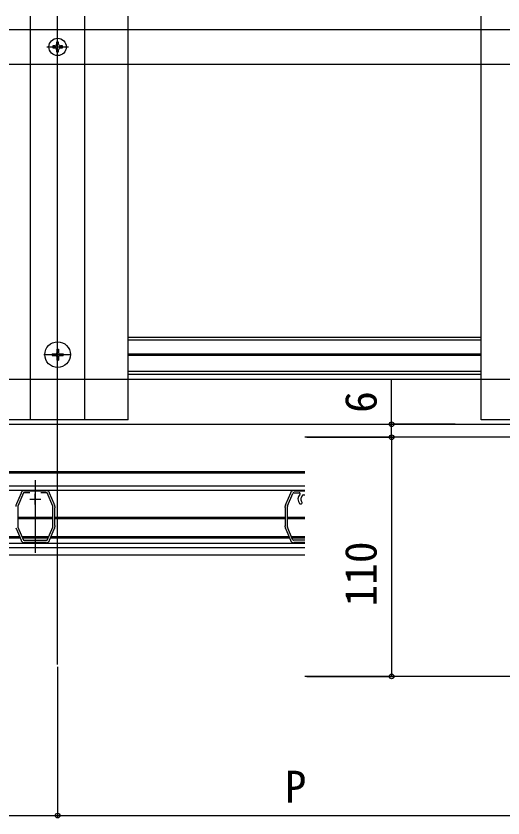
# Model space of a CAD drawing. Units: millimetres, scale not verified. Extents: x -875 to 875, y -1304 to 1296.
# Drawn here: x 222 to 446.1, y -953.6 to -584.8 of the extents above; entities that cross this region are included whole.
import ezdxf
from ezdxf.enums import TextEntityAlignment as Align

# ---------------------------------------------------------------- set-up
doc = ezdxf.new("R2010")
doc.units = ezdxf.units.MM
doc.header["$LTSCALE"] = 8
for name, color, linetype in [('0-0_0', 7, 'Continuous'), ('0-3_YKK_11', 7, 'Continuous'), ('0-4_YKK_12', 2, 'Continuous'), ('0-5_YKK_13', 4, 'Continuous'), ('0-6_YKK_D', 6, 'Continuous')]:
    doc.layers.add(name, color=color, linetype=linetype)
doc.styles.add('ＭＳ ゴシック', font='')
doc.styles.get('ＭＳ ゴシック').set_extended_font_data('MS Gothic')

msp = doc.modelspace()

# ---------------------------------------------------------------- linework, layer by layer
at = {"layer": '0-0_0'}
for p, q in [((349.902, -803.116), (354.845, -803.116)), ((346.357, -809.035), (348.436, -804.091)), ((346.884, -810.105), (349.314, -804.322)), ((349.775, -804.016), (352.255, -804.016)), ((354.195, -805.016), (354.845, -805.016)), ((345.845, -810.816), (345.845, -810.298)), ((345.945, -818.952), (345.945, -811.081)), ((345.962, -809.717), (346.162, -809.24)), ((346.845, -819.734), (346.845, -810.298)), ((352.7, -809.116), (353.295, -809.116)), ((353.695, -808.716), (353.695, -808.577)), ((345.845, -819.734), (345.845, -819.216)), ((346.162, -820.792), (345.962, -820.315)), ((348.436, -825.941), (346.357, -820.997)), ((349.272, -825.61), (346.884, -819.927)), ((354.845, -825.916), (349.733, -825.916)), ((354.845, -826.916), (349.902, -826.916))]:
    msp.add_line(p, q, dxfattribs=at)
for centre, radius, start, end in [((348.633, -803.895), 0.2, 151.44339, 197.33738), ((349.775, -804.516), 1.5, 95.73918, 151.4435), ((349.645, -803.223), 0.2, 50.01265, 95.74432), ((349.902, -802.916), 0.2, 230.00134, 270), ((348.251, -804.014), 0.2, 337.18932, 17.33133), ((349.775, -804.516), 0.5, 90, 157.17737), ((354.845, -807.016), 3.1, 136.01913, 220.0021), ((352.254, -804.516), 0.5, 316.05405, 89.88694), ((354.845, -807.016), 1.8, 133.67934, 225.21018), ((353.395, -805.497), 0.3, 313.60615, 358.62113), ((354.195, -805.516), 0.5, 90, 178.62417), ((347.345, -810.298), 1.5, 157.21229, 180), ((346.045, -810.816), 0.2, 180, 221.40882), ((345.745, -811.081), 0.2, 359.99852, 41.40445), ((346.347, -809.318), 0.2, 115.81295, 157.21304), ((346.173, -808.958), 0.2, 295.82023, 337.19116), ((347.345, -810.299), 0.5, 157.17805, 179.88635), ((352.7, -808.816), 0.3, 220.00092, 270), ((353.295, -808.716), 0.4, 270, 0), ((353.295, -808.577), 0.4, 359.9608, 45.16315), ((346.045, -819.216), 0.2, 138.58308, 179.99518), ((347.345, -819.734), 1.5, 180, 202.78771), ((345.745, -818.952), 0.2, 318.59407, 360), ((346.347, -820.715), 0.2, 202.77789, 244.17787), ((346.173, -821.075), 0.2, 22.80383, 64.17688), ((347.345, -819.734), 0.5, 180, 202.7185), ((348.251, -826.019), 0.2, 342.68483, 22.80312), ((349.733, -825.416), 0.5, 202.82263, 270), ((348.633, -826.138), 0.2, 162.68548, 208.5605), ((349.775, -825.516), 1.5, 208.55565, 264.26079), ((349.645, -826.81), 0.2, 264.25799, 309.97444), ((349.902, -827.116), 0.2, 89.9996, 129.97643)]:
    msp.add_arc(centre, radius, start, end, dxfattribs=at)
at = {"layer": '0-3_YKK_11'}
for p, q in [((228.345, -807.016), (233.345, -807.016)), ((230.845, -809.516), (230.845, -804.516))]:
    msp.add_line(p, q, dxfattribs=at)
for points in [[(221.962, -809.717), (222.163, -809.24), (222.26, -809.138), (222.357, -809.035), (224.436, -804.091), (224.442, -803.954), (224.458, -803.799)], [(225.625, -803.024), (225.774, -803.069), (225.902, -803.116), (235.788, -803.116), (235.917, -803.069), (236.065, -803.024)], [(237.233, -803.799), (237.248, -803.954), (237.255, -804.091), (239.333, -809.035), (239.431, -809.138), (239.528, -809.24), (239.728, -809.717)], [(228.255, -804.016), (225.443, -804.016), (222.845, -810.198), (222.845, -819.834), (225.401, -825.916), (236.29, -825.916), (238.845, -819.835), (238.845, -810.198), (236.247, -804.016), (233.435, -804.016)], [(239.845, -810.298), (239.845, -810.816), (239.795, -810.948), (239.745, -811.081), (239.745, -818.952), (239.795, -819.084), (239.845, -819.216), (239.845, -819.734)], [(224.458, -826.233), (224.442, -826.078), (224.436, -825.941), (222.357, -820.997), (222.26, -820.895), (222.163, -820.792), (221.962, -820.315)], [(239.728, -820.315), (239.528, -820.792), (239.431, -820.895), (239.333, -820.997), (237.255, -825.941), (237.248, -826.078), (237.233, -826.233)], [(235.788, -826.916), (225.902, -826.916), (225.774, -826.963), (225.625, -827.009)], [(236.065, -827.009), (235.917, -826.963), (235.788, -826.916)]]:
    msp.add_lwpolyline(points, dxfattribs=at)
for centre, start, end in [((225.775, -804.516), 95.73914, 151.44347), ((235.915, -804.516), 28.55592, 84.26083), ((223.345, -810.298), 157.21234, 180.00008), ((238.345, -810.298), 360, 22.78773), ((238.345, -819.734), 337.21255, 0.00006), ((225.775, -825.516), 208.55565, 264.26079), ((235.915, -825.516), 275.73925, 331.44438)]:
    msp.add_arc(centre, 1.5, start, end, dxfattribs=at)
at = {"layer": '0-4_YKK_12'}
for p, q in [((228.595, -770.516), (228.595, -584.814)), ((241.095, -883.016), (241.095, -584.819)), ((253.595, -770.516), (253.595, -584.824)), ((273.595, -770.516), (273.595, -584.833)), ((436.095, -770.516), (436.095, -584.901)), ((273.595, -732.516), (436.095, -732.516)), ((273.595, -733.716), (436.095, -733.716)), ((241.095, -746.816), (241.095, -734.216)), ((234.795, -740.516), (247.395, -740.516)), ((273.595, -740.216), (436.095, -740.216)), ((273.595, -740.816), (436.095, -740.816)), ((273.595, -748.116), (436.095, -748.116)), ((273.595, -749.516), (436.095, -749.516)), ((273.595, -770.516), (208.595, -770.516)), ((501.095, -770.516), (436.095, -770.516)), ((43.595, -772.516), (666.095, -772.516)), ((667.095, -778.516), (354.845, -778.516)), ((43.595, -794.216), (354.845, -794.216)), ((43.595, -794.816), (354.845, -794.816)), ((230.845, -798.316), (230.845, -831.716)), ((222.845, -815.216), (238.845, -815.216)), ((222.845, -815.816), (238.845, -815.816)), ((239.745, -815.216), (345.945, -815.216)), ((239.745, -815.816), (345.945, -815.816)), ((346.845, -815.216), (354.845, -815.216)), ((346.845, -815.816), (354.845, -815.816)), ((113.728, -824.816), (223.963, -824.816)), ((113.98, -824.216), (223.711, -824.216)), ((224.687, -824.216), (237.004, -824.216)), ((224.939, -824.816), (236.752, -824.816)), ((237.728, -824.816), (347.963, -824.816)), ((237.98, -824.216), (347.711, -824.216)), ((348.687, -824.216), (354.845, -824.216)), ((348.939, -824.816), (354.845, -824.816)), ((43.595, -832.516), (354.845, -832.516)), ((667.095, -888.516), (354.845, -888.516))]:
    msp.add_line(p, q, dxfattribs=at)
for points in [[(34.595, -800.816), (34.595, -829.216), (43.595, -829.216), (354.845, -829.216)], [(34.595, -800.816), (43.595, -800.816), (354.845, -800.816)], [(34.595, -802.816), (43.595, -802.816), (354.845, -802.816)], [(34.595, -827.216), (43.595, -827.216), (354.845, -827.216)]]:
    msp.add_lwpolyline(points, dxfattribs=at)
at = {"layer": '0-5_YKK_13'}
for p, q in [((241.095, -604.016), (241.095, -594.016)), ((236.095, -599.016), (246.095, -599.016)), ((239.775, -598.576), (238.895, -598.576)), ((242.415, -599.456), (243.295, -599.456)), ((238.595, -740.166), (238.595, -740.866)), ((238.595, -740.166), (240.245, -740.166)), ((238.595, -740.866), (240.245, -740.866)), ((240.745, -738.016), (241.445, -738.016)), ((240.745, -738.016), (240.745, -739.666)), ((241.445, -738.016), (241.445, -739.666)), ((241.945, -740.166), (243.595, -740.166)), ((241.945, -740.866), (243.595, -740.866)), ((243.595, -740.166), (243.595, -740.866)), ((240.745, -741.366), (240.745, -743.016)), ((240.745, -743.016), (241.445, -743.016)), ((241.445, -741.366), (241.445, -743.016)), ((623.595, -752.016), (68.595, -752.016))]:
    msp.add_line(p, q, dxfattribs=at)
for points in [[(68.595, -591.016), (83.595, -591.016), (624.595, -591.016)], [(241.535, -597.696), (241.535, -596.816), (240.655, -596.816), (240.655, -597.696)], [(238.895, -598.576), (238.895, -599.456), (239.775, -599.456)], [(240.655, -600.336), (240.655, -601.216), (241.535, -601.216), (241.535, -600.336)], [(243.295, -599.456), (243.295, -598.576), (242.415, -598.576)], [(68.595, -607.016), (83.595, -607.016), (624.595, -607.016)]]:
    msp.add_lwpolyline(points, dxfattribs=at)
for centre, radius in [((241.095, -599.016), 4), ((241.095, -740.516), 5.9)]:
    msp.add_circle(centre, radius, dxfattribs=at)
for centre, radius, start, end in [((239.775, -597.696), 0.88, 270, 0), ((239.775, -600.336), 0.88, 0, 90), ((242.415, -597.696), 0.88, 180, 270), ((242.415, -600.336), 0.88, 90, 180), ((240.245, -739.666), 0.5, 270, 0), ((240.245, -741.366), 0.5, 0, 90), ((241.945, -739.666), 0.5, 180, 270), ((241.945, -741.366), 0.5, 90, 180)]:
    msp.add_arc(centre, radius, start, end, dxfattribs=at)
at = {"layer": '0-6_YKK_D'}
for p, q in [((424.095, -772.516), (393.845, -772.516)), ((355.845, -778.516), (395.845, -778.516)), ((356.845, -778.516), (395.845, -778.516)), ((394.845, -778.516), (394.845, -888.516)), ((241.095, -884.016), (241.095, -953.516)), ((241.095, -884.016), (241.095, -953.516)), ((355.845, -888.516), (395.845, -888.516)), ((13.595, -952.516), (241.095, -952.516)), ((241.095, -952.516), (468.595, -952.516))]:
    msp.add_line(p, q, dxfattribs=at)
msp.add_lwpolyline([(394.845, -778.516), (394.845, -772.516), (394.845, -751.852)], dxfattribs=at)
for centre in [(394.845, -772.516), (394.845, -778.516), (394.845, -778.516), (394.845, -888.516), (241.095, -952.516), (241.095, -952.516)]:
    msp.add_circle(centre, 1.075, dxfattribs=at)

# ---------------------------------------------------------------- texts
at = {"layer": '0-6_YKK_D', "style": 'ＭＳ ゴシック'}
for s, p in [('6', (392.345, -767.307)), ('110', (392.345, -856.357))]:
    msp.add_text(s, height=14.66, rotation=90, dxfattribs=at).set_placement(p, align=Align.BOTTOM_LEFT)
msp.add_text('P', height=14.66, dxfattribs=at).set_placement((345.641, -950.916), align=Align.BOTTOM_LEFT)

doc.saveas('drawing.dxf')
